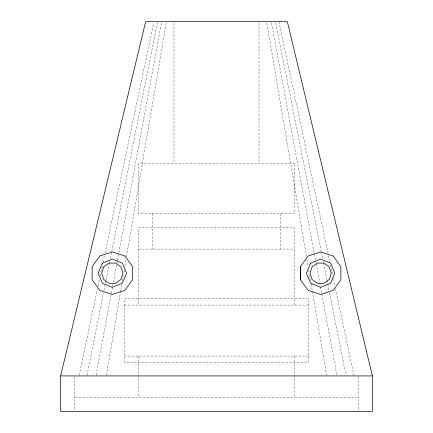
<?xml version="1.0" encoding="UTF-8"?>
<svg xmlns="http://www.w3.org/2000/svg" width="433" height="433" viewBox="0 0 433 433"><rect width="100%" height="100%" fill="white"/><g stroke="black" fill="none" stroke-linecap="round" stroke-linejoin="round"><path stroke-width="0.32" stroke-dasharray="2.17 1.62" d="M106.388 375.259L120.628 291.349M120.742 290.684L121.873 284.026M122.436 280.698L123.34 275.366M123.908 272.038L124.244 270.04M124.921 266.046L126.052 259.383M126.506 256.72L166.175 22.981M96.126 375.259L112.526 286.857M112.65 286.191L113.267 282.868M113.392 282.202L116.845 263.594M116.964 262.928L117.338 260.931M117.462 260.271L161.482 22.981M87.022 375.259L103.438 292.995M103.969 290.337L105.955 280.389M106.085 279.723L109.397 263.14M109.527 262.474L109.793 261.148M110.323 258.496L111.649 251.86M111.779 251.2L157.32 22.976M79.169 375.259L97.495 288.676M98.053 286.034L99.59 278.76M100.153 276.119L102.529 264.882M103.086 262.236L104.488 255.627M105.046 252.986L153.731 22.971M138.56 249.094L294.44 249.094M124.39 305.07L308.61 305.07M124.39 356.083L308.61 356.083M74.79 397.18L358.21 397.18M278.987 21.65L327.954 252.986M328.512 255.627L329.914 262.236M330.471 264.882L332.847 276.119M333.41 278.76L334.947 286.034M335.505 288.676L353.831 375.259M275.68 22.976L321.221 251.2M321.351 251.86L322.677 258.496M323.207 261.148L323.473 262.474M323.603 263.14L326.915 279.723M327.045 280.389L329.031 290.337M329.562 292.995L345.978 375.259M271.518 22.981L315.538 260.271M315.662 260.931L316.036 262.928M316.155 263.594L319.608 282.202M319.733 282.868L320.35 286.191M320.474 286.857L336.874 375.259M266.825 22.981L306.494 256.72M306.948 259.383L308.08 266.046M308.756 270.04L309.092 272.038M309.66 275.366L310.564 280.698M311.127 284.026L312.258 290.684M312.372 291.349L326.612 375.259M358.21 376.591L358.21 411.35M294.44 305.07L294.44 227.839L138.56 227.839L138.56 305.07M294.44 356.083L294.44 397.18M280.27 213.664L280.27 249.094M259.015 22.998L259.015 163.36M173.985 22.998L173.985 163.36M152.73 213.664L152.73 249.094M138.56 356.083L138.56 397.18M74.79 376.591L74.79 410.684M294.44 163.36L138.56 163.36L138.56 213.664L294.44 213.664L294.44 163.36M308.61 298.689L124.39 298.689L124.39 362.459L308.61 362.459L308.61 298.689"/><path stroke-width="0.65" d="M300.442 279.75L300.442 266.614L308.161 255.984L320.658 251.925L333.15 255.984L340.874 266.614L340.874 279.75L333.15 290.381L320.658 294.44L308.161 290.381L300.442 279.75L300.442 266.614M60.62 375.925L145.645 21.65L287.355 21.65L372.38 375.925L372.38 411.35L60.62 411.35L60.62 375.925L372.38 375.925M103.747 266.939L101.717 273.185L103.747 279.431L109.062 283.29L115.627 283.29L120.942 279.431L122.972 273.185L120.942 266.939L115.627 263.075L109.062 263.075L103.747 266.939M312.058 266.939L310.028 273.185L312.058 279.431L317.373 283.29L323.938 283.29L329.253 279.431L331.283 273.185L329.253 266.939L323.938 263.075L317.373 263.075L312.058 266.939M102.323 263.161L98.172 273.185L102.323 283.204L112.342 287.355L122.366 283.204L126.517 273.185L122.366 263.161L112.342 259.015L102.323 263.161M310.634 263.161L306.483 273.185L310.634 283.204L320.658 287.355L330.677 283.204L334.828 273.185L330.677 263.161L320.658 259.015L310.634 263.161M99.85 255.984L92.126 266.614L92.126 279.75L99.85 290.381L112.342 294.44L124.839 290.381L132.558 279.75L132.558 266.614L124.839 255.984L112.342 251.925L99.85 255.984"/></g></svg>
